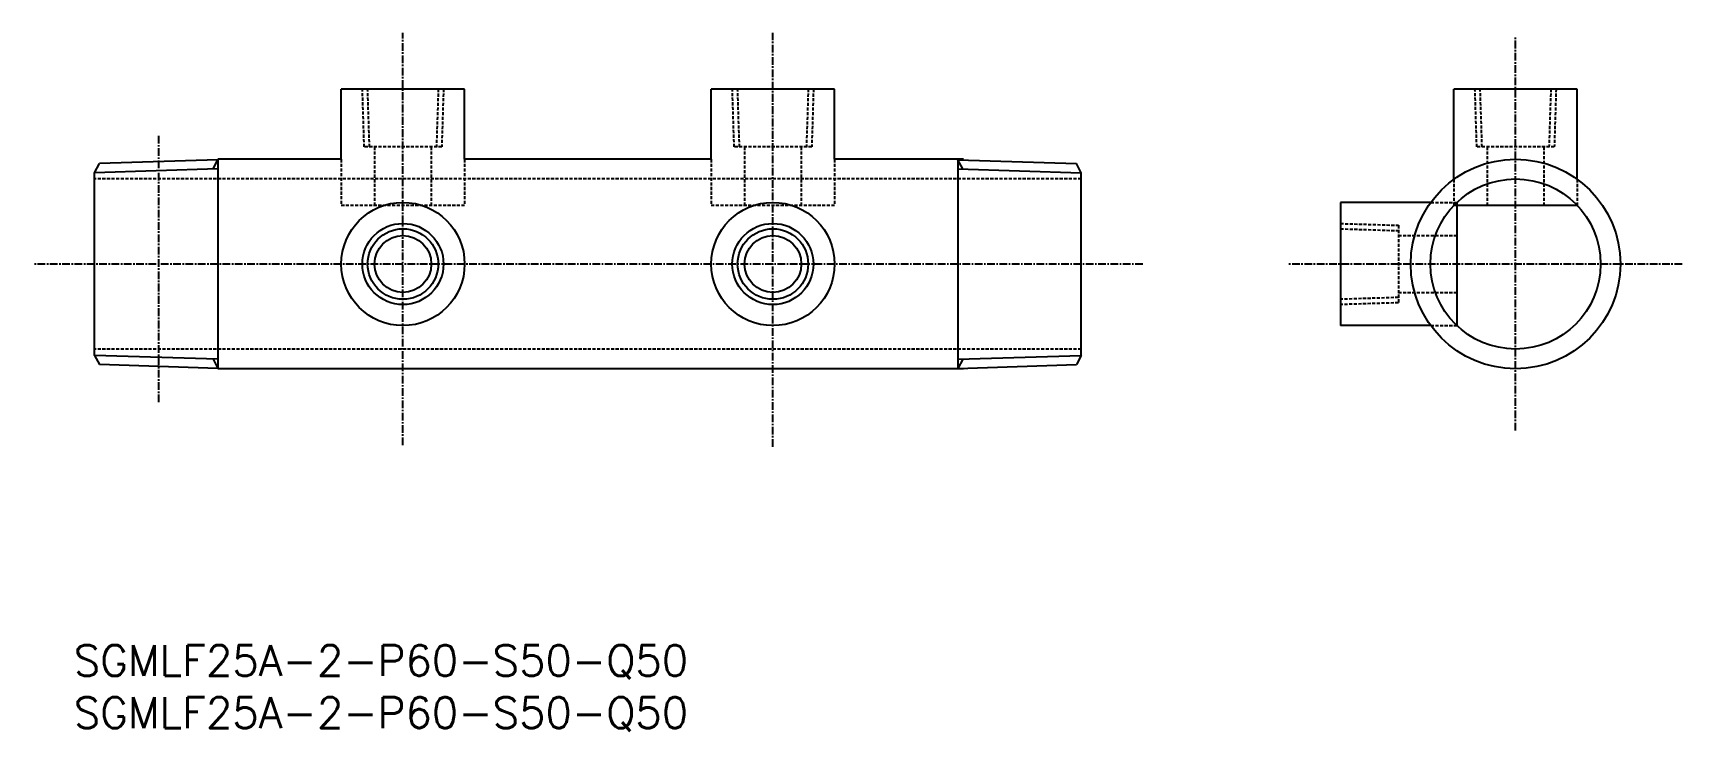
# Model space of a CAD drawing. Extents: x 348 to 615, y 621 to 734.
import ezdxf

# ---------------------------------------------------------------- set-up
doc = ezdxf.new("R2010")
doc.units = 0
doc.linetypes.add('CENTER', pattern=[2, 1.25, -0.25, 0.25, -0.25])
doc.linetypes.add('DASHED', pattern=[0.75, 0.5, -0.25])
doc.layers.get('0').update_dxf_attribs({"linetype": 'CONTINUOUS'})
doc.layers.add('CENTER', color=1, linetype='CENTER')
doc.styles.get("Standard").update_dxf_attribs({"font": 'txt.shx', "bigfont": '@extfont2.shx'})

msp = doc.modelspace()

# ---------------------------------------------------------------- linework, layer by layer
for p, q in [((397.75, 713.44), (397.75, 724.84)), ((417.75, 724.84), (397.75, 724.84)), ((417.75, 713.44), (417.75, 724.84)), ((457.75, 713.44), (457.75, 724.84)), ((477.75, 724.84), (457.75, 724.84)), ((477.75, 713.44), (477.75, 724.84)), ((578.19, 710.18), (578.19, 724.84)), ((598.19, 724.84), (578.19, 724.84)), ((598.19, 710.18), (598.19, 724.84)), ((357.75, 711.26), (358.54, 712.76)), ((377.75, 713.36), (358.54, 712.76)), ((397.75, 713.44), (377.75, 713.44)), ((377.75, 713.44), (377.75, 679.44)), ((457.75, 713.44), (417.75, 713.44)), ((498.66, 713.44), (477.75, 713.44)), ((497.75, 713.44), (497.75, 679.44)), ((497.75, 713.36), (516.97, 712.76)), ((517.75, 711.26), (516.97, 712.76)), ((357.75, 681.61), (357.75, 711.26)), ((517.75, 681.61), (517.75, 711.26)), ((574.44, 706.44), (559.79, 706.44)), ((559.79, 706.44), (559.79, 686.44)), ((578.68, 706.44), (578.68, 686.44)), ((598.19, 705.95), (578.19, 705.95)), ((574.44, 686.44), (559.79, 686.44)), ((357.75, 681.61), (358.54, 680.11)), ((377.75, 679.51), (358.54, 680.11)), ((498.66, 679.44), (377.75, 679.44)), ((497.75, 679.51), (516.97, 680.11)), ((517.75, 681.61), (516.97, 680.11))]:
    msp.add_line(p, q)
at = {"color": 3, "linetype": 'DASHED'}
for p, q in [((401.47, 715.44), (401.18, 724.84)), ((402.33, 715.44), (402.03, 724.84)), ((413.48, 724.84), (413.18, 715.44)), ((414.33, 724.84), (414.04, 715.44)), ((461.47, 715.44), (461.18, 724.84)), ((462.33, 715.44), (462.03, 724.84)), ((473.48, 724.84), (473.18, 715.44)), ((474.33, 724.84), (474.04, 715.44)), ((581.9, 715.44), (581.61, 724.84)), ((582.76, 715.44), (582.46, 724.84)), ((593.91, 724.84), (593.61, 715.44)), ((594.76, 724.84), (594.47, 715.44)), ((414.04, 715.44), (401.47, 715.44)), ((403.15, 715.44), (403.15, 705.95)), ((412.35, 715.44), (412.35, 705.95)), ((474.04, 715.44), (461.47, 715.44)), ((463.15, 715.44), (463.15, 705.95)), ((472.35, 715.44), (472.35, 705.95)), ((594.47, 715.44), (581.9, 715.44)), ((583.59, 715.44), (583.59, 705.95)), ((592.79, 715.44), (592.79, 705.95)), ((397.75, 713.44), (397.75, 705.95)), ((417.75, 713.44), (417.75, 705.95)), ((457.75, 713.44), (457.75, 705.95)), ((477.75, 713.44), (477.75, 705.95)), ((517.75, 710.24), (357.75, 710.24)), ((578.19, 710.18), (578.19, 705.95)), ((598.19, 710.18), (598.19, 705.95)), ((574.44, 706.44), (578.68, 706.44)), ((417.75, 705.95), (397.75, 705.95)), ((477.75, 705.95), (457.75, 705.95)), ((559.79, 703.01), (569.19, 702.72)), ((559.79, 702.16), (569.19, 701.86)), ((569.19, 702.72), (569.19, 690.15)), ((569.19, 701.04), (578.68, 701.04)), ((569.19, 691.01), (559.79, 690.71)), ((569.19, 690.15), (559.79, 689.86)), ((569.19, 691.84), (578.68, 691.84)), ((574.44, 686.44), (578.68, 686.44)), ((517.75, 682.64), (357.75, 682.64))]:
    msp.add_line(p, q, dxfattribs=at)
at = {"color": 3}
for p, q in [((377.75, 711.88), (357.75, 711.26)), ((376.97, 711.86), (377.75, 713.36)), ((498.54, 711.86), (497.75, 713.36)), ((497.75, 711.88), (517.75, 711.26)), ((377.75, 680.99), (357.75, 681.61)), ((376.97, 681.01), (377.75, 679.51)), ((497.75, 680.99), (517.75, 681.61)), ((498.54, 681.01), (497.75, 679.51))]:
    msp.add_line(p, q, dxfattribs=at)
for radius in [17, 13.8]:
    msp.add_circle((588.19, 696.44), radius)
at = {"color": 7, "linetype": 'CONTINUOUS'}
for centre, radius in [((407.75, 696.44), 10), ((467.75, 696.44), 10), ((407.75, 696.44), 5.72), ((407.75, 696.44), 4.6), ((467.75, 696.44), 5.72), ((467.75, 696.44), 4.6)]:
    msp.add_circle(centre, radius, dxfattribs=at)
at = {"color": 3, "linetype": 'CONTINUOUS'}
for centre in [(407.75, 696.44), (467.75, 696.44)]:
    msp.add_circle(centre, 6.58, dxfattribs=at)
at = {"layer": 'CENTER', "linetype": 'CENTER'}
for p, q in [((407.75, 667.05), (407.75, 733.94)), ((467.75, 666.78), (467.75, 733.94)), ((588.19, 669.44), (588.19, 733.34)), ((527.75, 696.44), (347.75, 696.44)), ((615.19, 696.44), (551.29, 696.44))]:
    msp.add_line(p, q, dxfattribs=at)
at = {"layer": 'CENTER', "color": 1, "linetype": 'CENTER'}
msp.add_line((368.14, 674), (368.14, 717.42), dxfattribs=at)

# ---------------------------------------------------------------- texts
at = {"color": 7, "linetype": 'CONTINUOUS'}
for p in [(354.37, 629.6), (354.37, 621.13)]:
    msp.add_text('SGMLF25A-2-P60-S50-Q50', height=5, dxfattribs=at).set_placement(p)

doc.saveas('drawing.dxf')
